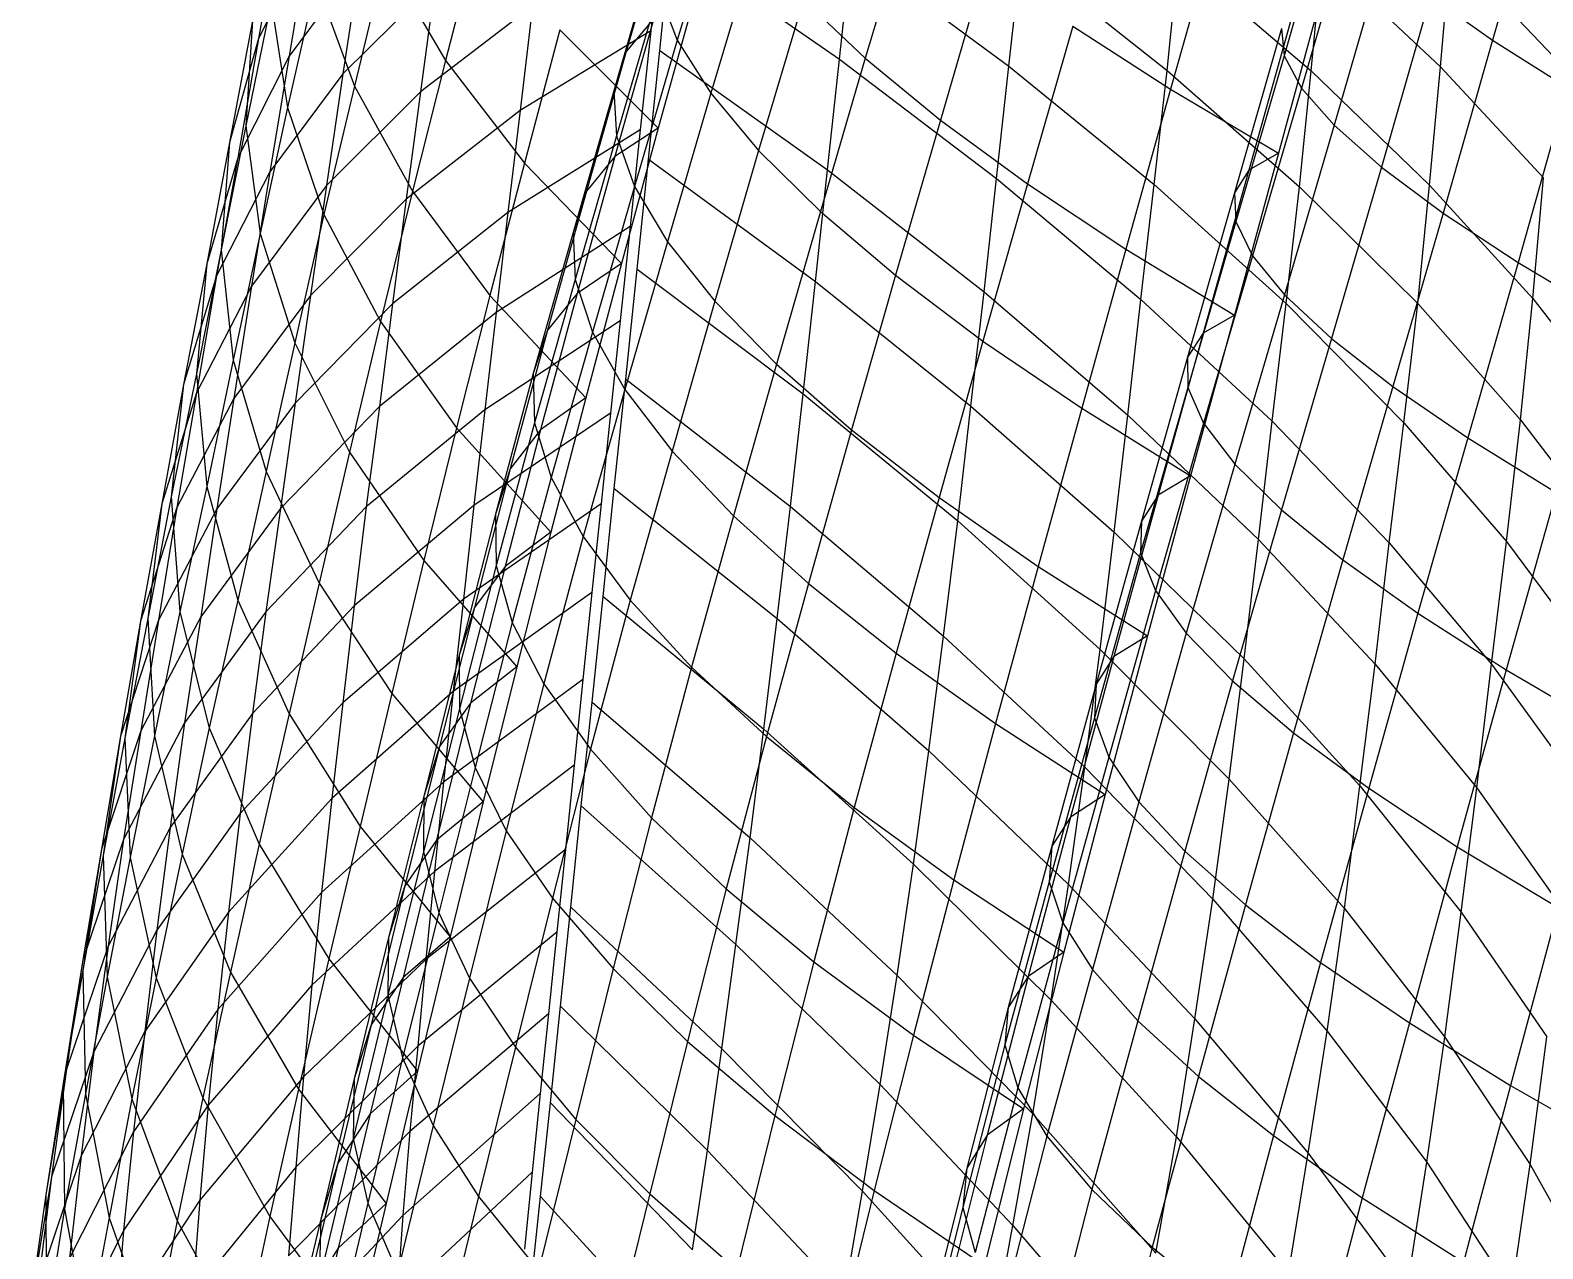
# Model space of a CAD drawing. Extents: x -429 to 429, y -1 to 209.
# Drawn here: x -428.72 to -414.99, y 142.26 to 153.32 of the extents above; entities that cross this region are included whole.
import ezdxf

# ---------------------------------------------------------------- set-up
doc = ezdxf.new("R2010")
doc.units = 0

msp = doc.modelspace()

# ---------------------------------------------------------------- linework, layer by layer
at = {"layer": 'default', "color": 5, "linetype": 'CONTINUOUS'}
for p, q in [((-415.003, 154.786, 216.002), (-415.451, 153.226, 215.914)), ((-422.451, 154.561, 232.374), (-422.85, 153.228, 232.327)), ((-420.727, 154.455, 228.873), (-421.143, 153.062, 228.813)), ((-416.913, 154.587, 221.174), (-417.342, 153.086, 221.107)), ((-426.459, 154.322, 248.63), (-426.65, 153.241, 248.647)), ((-422.946, 154.4, 236.234), (-423.314, 153.124, 236.201)), ((-424.647, 154.231, 240.999), (-424.955, 153.041, 240.985)), ((-422.994, 154.236, 257.624), (-423.091, 153.312, 257.665)), ((-417.965, 154.233, 226.056), (-418.372, 152.782, 225.998)), ((-416.746, 154.309, 219.798), (-417.183, 152.792, 219.725)), ((-426.202, 154.139, 250.398), (-426.65, 153.241, 248.647)), ((-426.202, 154.139, 250.398), (-426.372, 153.081, 250.419)), ((-423.051, 154.06, 234.919), (-423.427, 152.768, 234.882)), ((-422.143, 154.097, 231.132), (-422.546, 152.745, 231.081)), ((-425.727, 153.949, 252.203), (-426.372, 153.081, 250.419)), ((-425.727, 153.949, 252.203), (-425.885, 152.922, 252.228)), ((-425.5, 153.975, 242.304), (-425.781, 152.81, 242.299)), ((-425.5, 153.975, 242.304), (-424.955, 153.041, 240.985)), ((-420.048, 153.915, 227.824), (-420.462, 152.502, 227.763)), ((-416.445, 153.987, 218.453), (-416.887, 152.454, 218.375)), ((-426.129, 153.76, 243.74), (-426.389, 152.616, 243.74)), ((-426.129, 153.76, 243.74), (-425.781, 152.81, 242.299)), ((-425.049, 153.749, 254.027), (-425.885, 152.922, 252.228)), ((-425.049, 153.749, 254.027), (-425.181, 152.757, 254.057)), ((-423.019, 153.669, 233.611), (-423.402, 152.358, 233.571)), ((-422.68, 153.662, 238.805), (-423.022, 152.427, 238.78)), ((-422.68, 153.662, 238.805), (-423.022, 152.427, 238.78)), ((-423.019, 153.669, 233.611), (-422.85, 153.228, 232.327)), ((-416.992, 153.67, 225.295), (-417.393, 152.2, 225.242)), ((-416.992, 153.67, 225.295), (-417.393, 152.2, 225.242)), ((-426.535, 153.572, 245.287), (-426.765, 152.448, 245.296)), ((-426.535, 153.572, 245.287), (-426.389, 152.616, 243.74)), ((-424.164, 153.536, 255.854), (-425.181, 152.757, 254.057)), ((-424.164, 153.536, 255.854), (-424.277, 152.588, 255.889)), ((-421.705, 153.595, 229.94), (-422.112, 152.225, 229.886)), ((-421.705, 153.595, 229.94), (-421.143, 153.062, 228.813)), ((-417.246, 153.527, 223.907), (-417.661, 152.047, 223.849)), ((-416.012, 153.625, 217.154), (-416.457, 152.074, 217.071)), ((-416.012, 153.625, 217.154), (-415.451, 153.226, 215.914)), ((-426.706, 153.402, 246.93), (-426.914, 152.298, 246.943)), ((-426.706, 153.402, 246.93), (-426.765, 152.448, 245.296)), ((-423.064, 153.424, 237.514), (-423.416, 152.172, 237.486)), ((-423.064, 153.424, 237.514), (-423.314, 153.124, 236.201)), ((-419.26, 153.355, 226.862), (-419.671, 151.923, 226.802)), ((-419.26, 153.355, 226.862), (-418.372, 152.782, 225.998)), ((-426.65, 153.241, 248.647), (-426.914, 152.298, 246.943)), ((-426.65, 153.241, 248.647), (-426.838, 152.16, 248.665)), ((-423.091, 153.312, 257.665), (-424.277, 152.588, 255.889)), ((-423.916, 153.321, 239.817), (-424.238, 152.112, 239.798)), ((-423.916, 153.321, 239.817), (-423.022, 152.427, 238.78)), ((-422.85, 153.228, 232.327), (-423.239, 151.9, 232.283)), ((-423.091, 153.312, 257.665), (-423.186, 152.412, 257.705)), ((-422.85, 153.228, 232.327), (-422.546, 152.745, 231.081)), ((-417.364, 153.331, 222.506), (-417.791, 151.84, 222.442)), ((-417.364, 153.331, 222.506), (-417.342, 153.086, 221.107)), ((-415.451, 153.226, 215.914), (-415.899, 151.658, 215.827)), ((-415.451, 153.226, 215.914), (-414.77, 152.796, 214.746)), ((-426.372, 153.081, 250.419), (-426.838, 152.16, 248.665)), ((-426.372, 153.081, 250.419), (-426.549, 152.032, 250.439)), ((-423.314, 153.124, 236.201), (-423.675, 151.856, 236.169)), ((-423.314, 153.124, 236.201), (-423.427, 152.768, 234.882)), ((-417.342, 153.086, 221.107), (-417.78, 151.58, 221.037)), ((-417.342, 153.086, 221.107), (-417.183, 152.792, 219.725)), ((-424.955, 153.041, 240.985), (-425.252, 151.856, 240.975)), ((-424.955, 153.041, 240.985), (-424.238, 152.112, 239.798)), ((-421.143, 153.062, 228.813), (-421.551, 151.672, 228.757)), ((-421.143, 153.062, 228.813), (-420.462, 152.502, 227.763)), ((-425.885, 152.922, 252.228), (-426.549, 152.032, 250.439)), ((-425.781, 152.81, 242.299), (-426.057, 151.646, 242.295)), ((-425.885, 152.922, 252.228), (-426.034, 151.907, 252.253)), ((-425.781, 152.81, 242.299), (-425.252, 151.856, 240.975)), ((-425.181, 152.757, 254.057), (-426.034, 151.907, 252.253)), ((-425.181, 152.757, 254.057), (-425.31, 151.785, 254.087)), ((-423.427, 152.768, 234.882), (-423.796, 151.482, 234.846)), ((-423.427, 152.768, 234.882), (-423.402, 152.358, 233.571)), ((-422.546, 152.745, 231.081), (-422.94, 151.398, 231.033)), ((-422.546, 152.745, 231.081), (-422.112, 152.225, 229.886)), ((-418.372, 152.782, 225.998), (-418.778, 151.331, 225.941)), ((-418.372, 152.782, 225.998), (-417.393, 152.2, 225.242)), ((-417.183, 152.792, 219.725), (-417.628, 151.271, 219.649)), ((-417.183, 152.792, 219.725), (-416.887, 152.454, 218.375)), ((-414.77, 152.796, 214.746), (-415.217, 151.209, 214.656)), ((-426.389, 152.616, 243.74), (-426.637, 151.471, 243.745)), ((-426.389, 152.616, 243.74), (-426.057, 151.646, 242.295)), ((-424.277, 152.588, 255.889), (-425.31, 151.785, 254.087)), ((-424.277, 152.588, 255.889), (-424.387, 151.662, 255.923)), ((-426.765, 152.448, 245.296), (-426.991, 151.323, 245.306)), ((-426.765, 152.448, 245.296), (-426.637, 151.471, 243.745)), ((-423.186, 152.412, 257.705), (-424.387, 151.662, 255.923)), ((-423.022, 152.427, 238.78), (-423.416, 152.172, 237.486)), ((-423.022, 152.427, 238.78), (-423.356, 151.2, 238.758)), ((-423.022, 152.427, 238.78), (-423.356, 151.2, 238.758)), ((-423.186, 152.412, 257.705), (-423.278, 151.536, 257.744)), ((-420.462, 152.502, 227.763), (-420.869, 151.094, 227.706)), ((-420.462, 152.502, 227.763), (-419.671, 151.923, 226.802)), ((-416.887, 152.454, 218.375), (-417.338, 150.917, 218.294)), ((-416.887, 152.454, 218.375), (-416.457, 152.074, 217.071)), ((-426.914, 152.298, 246.943), (-427.12, 151.196, 246.958)), ((-426.914, 152.298, 246.943), (-426.991, 151.323, 245.306)), ((-423.402, 152.358, 233.571), (-423.778, 151.054, 233.532)), ((-423.402, 152.358, 233.571), (-423.239, 151.9, 232.283)), ((-426.838, 152.16, 248.665), (-427.12, 151.196, 246.958)), ((-426.838, 152.16, 248.665), (-427.033, 151.088, 248.68)), ((-423.416, 152.172, 237.486), (-423.76, 150.929, 237.459)), ((-423.416, 152.172, 237.486), (-423.675, 151.856, 236.169)), ((-422.112, 152.225, 229.886), (-422.508, 150.859, 229.836)), ((-422.112, 152.225, 229.886), (-421.551, 151.672, 228.757)), ((-417.393, 152.2, 225.242), (-417.793, 150.733, 225.189)), ((-417.393, 152.2, 225.242), (-417.793, 150.733, 225.189)), ((-417.393, 152.2, 225.242), (-417.661, 152.047, 223.849)), ((-426.549, 152.032, 250.439), (-427.033, 151.088, 248.68)), ((-426.549, 152.032, 250.439), (-426.714, 150.994, 250.461)), ((-424.238, 152.112, 239.798), (-424.55, 150.909, 239.783)), ((-424.238, 152.112, 239.798), (-423.356, 151.2, 238.758)), ((-417.661, 152.047, 223.849), (-418.076, 150.569, 223.791)), ((-417.661, 152.047, 223.849), (-417.791, 151.84, 222.442)), ((-416.457, 152.074, 217.071), (-416.912, 150.52, 216.984)), ((-416.457, 152.074, 217.071), (-415.899, 151.658, 215.827)), ((-426.034, 151.907, 252.253), (-426.714, 150.994, 250.461)), ((-426.034, 151.907, 252.253), (-426.178, 150.91, 252.279)), ((-425.252, 151.856, 240.975), (-425.544, 150.673, 240.967)), ((-425.252, 151.856, 240.975), (-424.55, 150.909, 239.783)), ((-423.675, 151.856, 236.169), (-424.028, 150.595, 236.139)), ((-423.675, 151.856, 236.169), (-423.796, 151.482, 234.846)), ((-423.239, 151.9, 232.283), (-423.62, 150.577, 232.241)), ((-423.239, 151.9, 232.283), (-422.94, 151.398, 231.033)), ((-419.671, 151.923, 226.802), (-420.076, 150.497, 226.745)), ((-419.671, 151.923, 226.802), (-418.778, 151.331, 225.941)), ((-425.31, 151.785, 254.087), (-426.178, 150.91, 252.279)), ((-425.31, 151.785, 254.087), (-425.434, 150.833, 254.117)), ((-417.791, 151.84, 222.442), (-418.218, 150.349, 222.379)), ((-417.791, 151.84, 222.442), (-417.78, 151.58, 221.037)), ((-426.057, 151.646, 242.295), (-426.322, 150.481, 242.296)), ((-426.057, 151.646, 242.295), (-425.544, 150.673, 240.967)), ((-424.387, 151.662, 255.923), (-425.434, 150.833, 254.117)), ((-424.387, 151.662, 255.923), (-424.493, 150.757, 255.957)), ((-421.551, 151.672, 228.757), (-421.948, 150.288, 228.705)), ((-421.551, 151.672, 228.757), (-420.869, 151.094, 227.706)), ((-417.78, 151.58, 221.037), (-418.217, 150.075, 220.968)), ((-417.78, 151.58, 221.037), (-417.628, 151.271, 219.649)), ((-415.899, 151.658, 215.827), (-416.355, 150.085, 215.736)), ((-415.899, 151.658, 215.827), (-415.217, 151.209, 214.656)), ((-426.637, 151.471, 243.745), (-426.88, 150.324, 243.752)), ((-426.637, 151.471, 243.745), (-426.322, 150.481, 242.296)), ((-423.278, 151.536, 257.744), (-424.493, 150.757, 255.957)), ((-423.796, 151.482, 234.846), (-424.157, 150.203, 234.813)), ((-423.796, 151.482, 234.846), (-423.778, 151.054, 233.532)), ((-423.278, 151.536, 257.744), (-423.367, 150.679, 257.782)), ((-426.991, 151.323, 245.306), (-427.214, 150.198, 245.317)), ((-426.991, 151.323, 245.306), (-426.88, 150.324, 243.752)), ((-422.94, 151.398, 231.033), (-423.325, 150.057, 230.989)), ((-422.94, 151.398, 231.033), (-422.508, 150.859, 229.836)), ((-418.778, 151.331, 225.941), (-419.179, 149.888, 225.885)), ((-418.778, 151.331, 225.941), (-417.793, 150.733, 225.189)), ((-427.12, 151.196, 246.958), (-427.332, 150.102, 246.97)), ((-427.12, 151.196, 246.958), (-427.214, 150.198, 245.317)), ((-423.356, 151.2, 238.758), (-423.76, 150.929, 237.459)), ((-423.356, 151.2, 238.758), (-423.681, 149.98, 238.737)), ((-423.356, 151.2, 238.758), (-423.681, 149.98, 238.737)), ((-417.628, 151.271, 219.649), (-418.073, 149.751, 219.574)), ((-417.628, 151.271, 219.649), (-417.338, 150.917, 218.294)), ((-415.217, 151.209, 214.656), (-415.673, 149.618, 214.562)), ((-415.217, 151.209, 214.656), (-414.42, 150.732, 213.571)), ((-427.033, 151.088, 248.68), (-427.332, 150.102, 246.97)), ((-427.033, 151.088, 248.68), (-427.214, 150.028, 248.699)), ((-423.778, 151.054, 233.532), (-424.146, 149.756, 233.495)), ((-423.778, 151.054, 233.532), (-423.62, 150.577, 232.241)), ((-420.869, 151.094, 227.706), (-421.267, 149.692, 227.653)), ((-420.869, 151.094, 227.706), (-420.076, 150.497, 226.745)), ((-426.714, 150.994, 250.461), (-427.214, 150.028, 248.699)), ((-426.714, 150.994, 250.461), (-426.874, 149.974, 250.484)), ((-426.178, 150.91, 252.279), (-426.874, 149.974, 250.484)), ((-426.178, 150.91, 252.279), (-426.318, 149.934, 252.306)), ((-424.55, 150.909, 239.783), (-424.855, 149.708, 239.77)), ((-424.55, 150.909, 239.783), (-423.681, 149.98, 238.737)), ((-423.76, 150.929, 237.459), (-424.092, 149.69, 237.436)), ((-423.76, 150.929, 237.459), (-424.028, 150.595, 236.139)), ((-417.338, 150.917, 218.294), (-417.789, 149.379, 218.212)), ((-417.338, 150.917, 218.294), (-416.912, 150.52, 216.984)), ((-425.434, 150.833, 254.117), (-426.318, 149.934, 252.306)), ((-425.434, 150.833, 254.117), (-425.554, 149.902, 254.147)), ((-424.493, 150.757, 255.957), (-425.554, 149.902, 254.147)), ((-424.493, 150.757, 255.957), (-424.598, 149.873, 255.991)), ((-422.508, 150.859, 229.836), (-422.897, 149.499, 229.789)), ((-422.508, 150.859, 229.836), (-421.948, 150.288, 228.705)), ((-425.544, 150.673, 240.967), (-425.825, 149.488, 240.963)), ((-425.544, 150.673, 240.967), (-424.855, 149.708, 239.77)), ((-423.367, 150.679, 257.782), (-424.598, 149.873, 255.991)), ((-423.367, 150.679, 257.782), (-423.455, 149.842, 257.819)), ((-417.793, 150.733, 225.189), (-418.19, 149.273, 225.136)), ((-417.793, 150.733, 225.189), (-418.19, 149.273, 225.136)), ((-417.793, 150.733, 225.189), (-418.076, 150.569, 223.791)), ((-426.322, 150.481, 242.296), (-426.582, 149.313, 242.299)), ((-426.322, 150.481, 242.296), (-425.825, 149.488, 240.963)), ((-424.028, 150.595, 236.139), (-424.366, 149.336, 236.113)), ((-424.028, 150.595, 236.139), (-424.157, 150.203, 234.813)), ((-423.62, 150.577, 232.241), (-423.994, 149.26, 232.201)), ((-423.62, 150.577, 232.241), (-423.325, 150.057, 230.989)), ((-420.076, 150.497, 226.745), (-420.473, 149.078, 226.692)), ((-420.076, 150.497, 226.745), (-419.179, 149.888, 225.885)), ((-418.076, 150.569, 223.791), (-418.485, 149.097, 223.734)), ((-418.076, 150.569, 223.791), (-418.218, 150.349, 222.379)), ((-416.912, 150.52, 216.984), (-417.366, 148.965, 216.898)), ((-416.912, 150.52, 216.984), (-416.355, 150.085, 215.736)), ((-418.218, 150.349, 222.379), (-418.637, 148.863, 222.317)), ((-418.218, 150.349, 222.379), (-418.217, 150.075, 220.968)), ((-427.214, 150.198, 245.317), (-427.443, 149.082, 245.325)), ((-427.214, 150.198, 245.317), (-427.12, 149.178, 243.76)), ((-426.88, 150.324, 243.752), (-427.12, 149.178, 243.76)), ((-426.88, 150.324, 243.752), (-426.582, 149.313, 242.299)), ((-424.157, 150.203, 234.813), (-424.501, 148.925, 234.784)), ((-424.157, 150.203, 234.813), (-424.146, 149.756, 233.495)), ((-421.948, 150.288, 228.705), (-422.339, 148.91, 228.656)), ((-421.948, 150.288, 228.705), (-421.267, 149.692, 227.653)), ((-427.332, 150.102, 246.97), (-427.53, 149.019, 246.986)), ((-427.332, 150.102, 246.97), (-427.443, 149.082, 245.325)), ((-418.217, 150.075, 220.968), (-418.645, 148.574, 220.901)), ((-418.217, 150.075, 220.968), (-418.073, 149.751, 219.574)), ((-416.355, 150.085, 215.736), (-416.81, 148.512, 215.645)), ((-416.355, 150.085, 215.736), (-415.673, 149.618, 214.562)), ((-427.214, 150.028, 248.699), (-427.53, 149.019, 246.986)), ((-427.214, 150.028, 248.699), (-427.391, 148.986, 248.719)), ((-426.874, 149.974, 250.484), (-427.391, 148.986, 248.719)), ((-426.874, 149.974, 250.484), (-427.029, 148.974, 250.507)), ((-426.318, 149.934, 252.306), (-427.029, 148.974, 250.507)), ((-426.318, 149.934, 252.306), (-426.451, 148.977, 252.332)), ((-423.681, 149.98, 238.737), (-424.092, 149.69, 237.436)), ((-423.681, 149.98, 238.737), (-423.997, 148.762, 238.72)), ((-423.681, 149.98, 238.737), (-423.997, 148.762, 238.72)), ((-423.325, 150.057, 230.989), (-423.703, 148.722, 230.946)), ((-423.325, 150.057, 230.989), (-422.897, 149.499, 229.789)), ((-425.554, 149.902, 254.147), (-426.451, 148.977, 252.332)), ((-425.554, 149.902, 254.147), (-425.674, 148.991, 254.177)), ((-424.598, 149.873, 255.991), (-425.674, 148.991, 254.177)), ((-424.598, 149.873, 255.991), (-424.696, 149.006, 256.025)), ((-423.455, 149.842, 257.819), (-424.696, 149.006, 256.025)), ((-423.455, 149.842, 257.819), (-423.54, 149.021, 257.856)), ((-419.179, 149.888, 225.885), (-419.574, 148.452, 225.833)), ((-419.179, 149.888, 225.885), (-418.19, 149.273, 225.136)), ((-424.855, 149.708, 239.77), (-425.151, 148.505, 239.762)), ((-424.855, 149.708, 239.77), (-423.997, 148.762, 238.72)), ((-424.146, 149.756, 233.495), (-424.495, 148.459, 233.464)), ((-424.092, 149.69, 237.436), (-424.412, 148.451, 237.415)), ((-424.092, 149.69, 237.436), (-424.366, 149.336, 236.113)), ((-424.146, 149.756, 233.495), (-423.994, 149.26, 232.201)), ((-421.267, 149.692, 227.653), (-421.658, 148.297, 227.603)), ((-421.267, 149.692, 227.653), (-420.473, 149.078, 226.692)), ((-418.073, 149.751, 219.574), (-418.509, 148.233, 219.501)), ((-418.073, 149.751, 219.574), (-417.789, 149.379, 218.212)), ((-415.673, 149.618, 214.562), (-416.128, 148.027, 214.469)), ((-415.673, 149.618, 214.562), (-414.873, 149.122, 213.476)), ((-425.825, 149.488, 240.963), (-426.101, 148.301, 240.961)), ((-425.825, 149.488, 240.963), (-425.151, 148.505, 239.762)), ((-422.897, 149.499, 229.789), (-423.277, 148.146, 229.744)), ((-422.897, 149.499, 229.789), (-422.339, 148.91, 228.656)), ((-417.789, 149.379, 218.212), (-418.23, 147.845, 218.134)), ((-417.789, 149.379, 218.212), (-417.366, 148.965, 216.898)), ((-426.582, 149.313, 242.299), (-426.839, 148.146, 242.303)), ((-426.582, 149.313, 242.299), (-426.101, 148.301, 240.961)), ((-424.366, 149.336, 236.113), (-424.691, 148.078, 236.09)), ((-424.366, 149.336, 236.113), (-424.501, 148.925, 234.784)), ((-423.994, 149.26, 232.201), (-424.348, 147.944, 232.168)), ((-423.994, 149.26, 232.201), (-423.703, 148.722, 230.946)), ((-418.19, 149.273, 225.136), (-418.581, 147.823, 225.085)), ((-418.19, 149.273, 225.136), (-418.581, 147.823, 225.085)), ((-418.19, 149.273, 225.136), (-418.485, 149.097, 223.734)), ((-427.12, 149.178, 243.76), (-427.365, 148.04, 243.765)), ((-427.12, 149.178, 243.76), (-426.839, 148.146, 242.303)), ((-418.485, 149.097, 223.734), (-418.886, 147.633, 223.679)), ((-418.485, 149.097, 223.734), (-418.637, 148.863, 222.317)), ((-414.873, 149.122, 213.476), (-415.325, 147.513, 213.381)), ((-427.53, 149.019, 246.986), (-427.722, 147.956, 247.002)), ((-427.391, 148.986, 248.719), (-427.722, 147.956, 247.002)), ((-427.443, 149.082, 245.325), (-427.657, 147.978, 245.338)), ((-427.53, 149.019, 246.986), (-427.657, 147.978, 245.338)), ((-427.391, 148.986, 248.719), (-427.559, 147.964, 248.739)), ((-427.029, 148.974, 250.507), (-427.559, 147.964, 248.739)), ((-427.443, 149.082, 245.325), (-427.365, 148.04, 243.765)), ((-426.451, 148.977, 252.332), (-427.176, 147.994, 250.531)), ((-427.029, 148.974, 250.507), (-427.176, 147.994, 250.531)), ((-425.674, 148.991, 254.177), (-426.585, 148.04, 252.359)), ((-426.451, 148.977, 252.332), (-426.585, 148.04, 252.359)), ((-424.696, 149.006, 256.025), (-425.783, 148.095, 254.208)), ((-425.674, 148.991, 254.177), (-425.783, 148.095, 254.208)), ((-423.54, 149.021, 257.856), (-424.791, 148.154, 256.059)), ((-424.696, 149.006, 256.025), (-424.791, 148.154, 256.059)), ((-423.54, 149.021, 257.856), (-423.624, 148.216, 257.892)), ((-420.473, 149.078, 226.692), (-420.863, 147.666, 226.641)), ((-420.473, 149.078, 226.692), (-419.574, 148.452, 225.833)), ((-417.366, 148.965, 216.898), (-417.811, 147.413, 216.815)), ((-417.366, 148.965, 216.898), (-416.81, 148.512, 215.645)), ((-424.501, 148.925, 234.784), (-424.83, 147.646, 234.759)), ((-424.501, 148.925, 234.784), (-424.495, 148.459, 233.464)), ((-422.339, 148.91, 228.656), (-422.721, 147.539, 228.61)), ((-422.339, 148.91, 228.656), (-421.658, 148.297, 227.603)), ((-418.637, 148.863, 222.317), (-419.048, 147.384, 222.257)), ((-418.637, 148.863, 222.317), (-418.645, 148.574, 220.901)), ((-423.997, 148.762, 238.72), (-424.412, 148.451, 237.415)), ((-423.997, 148.762, 238.72), (-424.307, 147.541, 238.704)), ((-423.997, 148.762, 238.72), (-424.307, 147.541, 238.704)), ((-423.703, 148.722, 230.946), (-424.061, 147.387, 230.911)), ((-423.703, 148.722, 230.946), (-423.277, 148.146, 229.744)), ((-418.645, 148.574, 220.901), (-419.064, 147.079, 220.836)), ((-418.645, 148.574, 220.901), (-418.509, 148.233, 219.501)), ((-425.151, 148.505, 239.762), (-425.442, 147.298, 239.755)), ((-425.151, 148.505, 239.762), (-424.307, 147.541, 238.704)), ((-424.495, 148.459, 233.464), (-424.828, 147.161, 233.437)), ((-424.412, 148.451, 237.415), (-424.726, 147.21, 237.397)), ((-424.412, 148.451, 237.415), (-424.691, 148.078, 236.09)), ((-424.495, 148.459, 233.464), (-424.348, 147.944, 232.168)), ((-419.574, 148.452, 225.833), (-419.962, 147.026, 225.782)), ((-419.574, 148.452, 225.833), (-418.581, 147.823, 225.085)), ((-416.81, 148.512, 215.645), (-417.257, 146.943, 215.559)), ((-416.81, 148.512, 215.645), (-416.128, 148.027, 214.469)), ((-426.101, 148.301, 240.961), (-426.374, 147.114, 240.961)), ((-426.101, 148.301, 240.961), (-425.442, 147.298, 239.755)), ((-421.658, 148.297, 227.603), (-422.041, 146.909, 227.555)), ((-421.658, 148.297, 227.603), (-420.863, 147.666, 226.641)), ((-426.839, 148.146, 242.303), (-427.098, 146.987, 242.304)), ((-426.839, 148.146, 242.303), (-426.374, 147.114, 240.961)), ((-424.791, 148.154, 256.059), (-425.887, 147.214, 254.24)), ((-423.624, 148.216, 257.892), (-424.883, 147.317, 256.093)), ((-424.791, 148.154, 256.059), (-424.883, 147.317, 256.093)), ((-423.624, 148.216, 257.892), (-423.706, 147.425, 257.927)), ((-423.277, 148.146, 229.744), (-423.639, 146.794, 229.708)), ((-423.277, 148.146, 229.744), (-422.721, 147.539, 228.61)), ((-418.509, 148.233, 219.501), (-418.934, 146.722, 219.432)), ((-418.509, 148.233, 219.501), (-418.23, 147.845, 218.134)), ((-427.365, 148.04, 243.765), (-427.595, 146.916, 243.774)), ((-427.365, 148.04, 243.765), (-427.098, 146.987, 242.304)), ((-426.585, 148.04, 252.359), (-427.322, 147.032, 250.555)), ((-425.783, 148.095, 254.208), (-426.705, 147.118, 252.389)), ((-426.585, 148.04, 252.359), (-426.705, 147.118, 252.389)), ((-425.783, 148.095, 254.208), (-425.887, 147.214, 254.24)), ((-424.691, 148.078, 236.09), (-425.008, 146.817, 236.069)), ((-424.691, 148.078, 236.09), (-424.83, 147.646, 234.759)), ((-416.128, 148.027, 214.469), (-416.574, 146.44, 214.38)), ((-416.128, 148.027, 214.469), (-415.325, 147.513, 213.381)), ((-427.559, 147.964, 248.739), (-427.904, 146.912, 247.02)), ((-427.722, 147.956, 247.002), (-427.904, 146.912, 247.02)), ((-427.657, 147.978, 245.338), (-427.864, 146.894, 245.352)), ((-427.722, 147.956, 247.002), (-427.864, 146.894, 245.352)), ((-427.176, 147.994, 250.531), (-427.719, 146.96, 248.761)), ((-427.559, 147.964, 248.739), (-427.719, 146.96, 248.761)), ((-427.657, 147.978, 245.338), (-427.595, 146.916, 243.774)), ((-427.176, 147.994, 250.531), (-427.322, 147.032, 250.555)), ((-424.348, 147.944, 232.168), (-424.685, 146.627, 232.14)), ((-424.348, 147.944, 232.168), (-424.061, 147.387, 230.911)), ((-418.581, 147.823, 225.085), (-418.965, 146.383, 225.036)), ((-418.581, 147.823, 225.085), (-418.965, 146.383, 225.036)), ((-418.581, 147.823, 225.085), (-418.886, 147.633, 223.679)), ((-418.23, 147.845, 218.134), (-418.66, 146.316, 218.061)), ((-418.23, 147.845, 218.134), (-417.811, 147.413, 216.815)), ((-424.83, 147.646, 234.759), (-425.151, 146.366, 234.736)), ((-424.83, 147.646, 234.759), (-424.828, 147.161, 233.437)), ((-420.863, 147.666, 226.641), (-421.244, 146.263, 226.594)), ((-420.863, 147.666, 226.641), (-419.962, 147.026, 225.782)), ((-418.886, 147.633, 223.679), (-419.281, 146.177, 223.626)), ((-418.886, 147.633, 223.679), (-419.048, 147.384, 222.257)), ((-424.307, 147.541, 238.704), (-424.726, 147.21, 237.397)), ((-424.307, 147.541, 238.704), (-424.611, 146.316, 238.692)), ((-424.307, 147.541, 238.704), (-424.611, 146.316, 238.692)), ((-422.721, 147.539, 228.61), (-423.085, 146.171, 228.572)), ((-422.721, 147.539, 228.61), (-422.041, 146.909, 227.555)), ((-415.325, 147.513, 213.381), (-415.77, 145.908, 213.291)), ((-415.325, 147.513, 213.381), (-414.412, 146.977, 212.394)), ((-424.883, 147.317, 256.093), (-425.986, 146.347, 254.273)), ((-423.706, 147.425, 257.927), (-424.971, 146.494, 256.127)), ((-424.883, 147.317, 256.093), (-424.971, 146.494, 256.127)), ((-424.061, 147.387, 230.911), (-424.402, 146.052, 230.882)), ((-424.061, 147.387, 230.911), (-423.639, 146.794, 229.708)), ((-423.706, 147.425, 257.927), (-423.787, 146.648, 257.962)), ((-419.048, 147.384, 222.257), (-419.451, 145.913, 222.199)), ((-419.048, 147.384, 222.257), (-419.064, 147.079, 220.836)), ((-417.811, 147.413, 216.815), (-418.244, 145.867, 216.738)), ((-417.811, 147.413, 216.815), (-417.257, 146.943, 215.559)), ((-425.887, 147.214, 254.24), (-426.818, 146.21, 252.419)), ((-425.887, 147.214, 254.24), (-425.986, 146.347, 254.273)), ((-425.442, 147.298, 239.755), (-425.729, 146.091, 239.749)), ((-425.442, 147.298, 239.755), (-424.611, 146.316, 238.692)), ((-424.726, 147.21, 237.397), (-425.036, 145.967, 237.381)), ((-424.726, 147.21, 237.397), (-425.008, 146.817, 236.069)), ((-426.705, 147.118, 252.389), (-427.452, 146.084, 250.583)), ((-426.705, 147.118, 252.389), (-426.818, 146.21, 252.419)), ((-426.374, 147.114, 240.961), (-426.646, 145.933, 240.959)), ((-426.374, 147.114, 240.961), (-425.729, 146.091, 239.749)), ((-424.828, 147.161, 233.437), (-425.153, 145.861, 233.413)), ((-424.828, 147.161, 233.437), (-424.685, 146.627, 232.14)), ((-419.064, 147.079, 220.836), (-419.474, 145.591, 220.774)), ((-419.064, 147.079, 220.836), (-418.934, 146.722, 219.432)), ((-427.719, 146.96, 248.761), (-428.077, 145.887, 247.041)), ((-427.904, 146.912, 247.02), (-428.077, 145.887, 247.041)), ((-427.904, 146.912, 247.02), (-428.061, 145.83, 245.368)), ((-427.322, 147.032, 250.555), (-427.878, 145.975, 248.783)), ((-427.719, 146.96, 248.761), (-427.878, 145.975, 248.783)), ((-427.595, 146.916, 243.774), (-427.817, 145.812, 243.785)), ((-427.595, 146.916, 243.774), (-427.344, 145.842, 242.31)), ((-427.322, 147.032, 250.555), (-427.452, 146.084, 250.583)), ((-427.098, 146.987, 242.304), (-427.344, 145.842, 242.31)), ((-427.098, 146.987, 242.304), (-426.646, 145.933, 240.959)), ((-422.041, 146.909, 227.555), (-422.406, 145.526, 227.516)), ((-422.041, 146.909, 227.555), (-421.244, 146.263, 226.594)), ((-419.962, 147.026, 225.782), (-420.341, 145.609, 225.735)), ((-419.962, 147.026, 225.782), (-418.965, 146.383, 225.036)), ((-417.257, 146.943, 215.559), (-417.692, 145.38, 215.478)), ((-417.257, 146.943, 215.559), (-416.574, 146.44, 214.38)), ((-427.864, 146.894, 245.352), (-428.061, 145.83, 245.368)), ((-427.864, 146.894, 245.352), (-427.817, 145.812, 243.785)), ((-425.008, 146.817, 236.069), (-425.323, 145.555, 236.05)), ((-425.008, 146.817, 236.069), (-425.151, 146.366, 234.736)), ((-423.639, 146.794, 229.708), (-423.983, 145.442, 229.678)), ((-423.639, 146.794, 229.708), (-423.085, 146.171, 228.572)), ((-423.787, 146.648, 257.962), (-425.055, 145.683, 256.162)), ((-424.685, 146.627, 232.14), (-425.014, 145.309, 232.115)), ((-424.685, 146.627, 232.14), (-424.402, 146.052, 230.882)), ((-423.787, 146.648, 257.962), (-423.866, 145.883, 257.996)), ((-418.934, 146.722, 219.432), (-419.351, 145.217, 219.365)), ((-418.934, 146.722, 219.432), (-418.66, 146.316, 218.061)), ((-424.971, 146.494, 256.127), (-426.079, 145.493, 254.308)), ((-424.971, 146.494, 256.127), (-425.055, 145.683, 256.162)), ((-425.151, 146.366, 234.736), (-425.471, 145.085, 234.715)), ((-425.151, 146.366, 234.736), (-425.153, 145.861, 233.413)), ((-418.965, 146.383, 225.036), (-419.341, 144.953, 224.99)), ((-418.965, 146.383, 225.036), (-419.341, 144.953, 224.99)), ((-418.965, 146.383, 225.036), (-419.281, 146.177, 223.626)), ((-416.574, 146.44, 214.38), (-417.01, 144.859, 214.296)), ((-416.574, 146.44, 214.38), (-415.77, 145.908, 213.291)), ((-425.986, 146.347, 254.273), (-426.923, 145.315, 252.452)), ((-425.986, 146.347, 254.273), (-426.079, 145.493, 254.308)), ((-424.611, 146.316, 238.692), (-425.036, 145.967, 237.381)), ((-424.611, 146.316, 238.692), (-424.912, 145.09, 238.68)), ((-424.611, 146.316, 238.692), (-424.912, 145.09, 238.68)), ((-421.244, 146.263, 226.594), (-421.611, 144.865, 226.553)), ((-421.244, 146.263, 226.594), (-420.341, 145.609, 225.735)), ((-418.66, 146.316, 218.061), (-419.081, 144.795, 217.99)), ((-418.66, 146.316, 218.061), (-418.244, 145.867, 216.738)), ((-427.452, 146.084, 250.583), (-428.017, 145.005, 248.81)), ((-426.818, 146.21, 252.419), (-427.573, 145.151, 250.613)), ((-427.452, 146.084, 250.583), (-427.573, 145.151, 250.613)), ((-426.818, 146.21, 252.419), (-426.923, 145.315, 252.452)), ((-425.729, 146.091, 239.749), (-426.013, 144.891, 239.743)), ((-425.729, 146.091, 239.749), (-424.912, 145.09, 238.68)), ((-423.085, 146.171, 228.572), (-423.433, 144.803, 228.541)), ((-423.085, 146.171, 228.572), (-422.406, 145.526, 227.516)), ((-419.281, 146.177, 223.626), (-419.666, 144.732, 223.575)), ((-419.281, 146.177, 223.626), (-419.451, 145.913, 222.199)), ((-427.878, 145.975, 248.783), (-428.247, 144.881, 247.06)), ((-427.878, 145.975, 248.783), (-428.017, 145.005, 248.81)), ((-425.036, 145.967, 237.381), (-425.339, 144.723, 237.366)), ((-425.036, 145.967, 237.381), (-425.323, 145.555, 236.05)), ((-424.402, 146.052, 230.882), (-424.735, 144.716, 230.856)), ((-424.402, 146.052, 230.882), (-423.983, 145.442, 229.678)), ((-428.077, 145.887, 247.041), (-428.247, 144.881, 247.06)), ((-428.077, 145.887, 247.041), (-428.245, 144.786, 245.386)), ((-428.061, 145.83, 245.368), (-428.245, 144.786, 245.386)), ((-428.061, 145.83, 245.368), (-428.026, 144.729, 243.799)), ((-427.817, 145.812, 243.785), (-428.026, 144.729, 243.799)), ((-427.817, 145.812, 243.785), (-427.579, 144.72, 242.318)), ((-427.344, 145.842, 242.31), (-427.579, 144.72, 242.318)), ((-427.344, 145.842, 242.31), (-426.906, 144.77, 240.961)), ((-426.646, 145.933, 240.959), (-426.906, 144.77, 240.961)), ((-426.646, 145.933, 240.959), (-426.013, 144.891, 239.743)), ((-425.153, 145.861, 233.413), (-425.478, 144.562, 233.39)), ((-425.153, 145.861, 233.413), (-425.014, 145.309, 232.115)), ((-423.866, 145.883, 257.996), (-425.133, 144.885, 256.197)), ((-423.866, 145.883, 257.996), (-423.943, 145.132, 258.03)), ((-419.451, 145.913, 222.199), (-419.845, 144.45, 222.145)), ((-419.451, 145.913, 222.199), (-419.474, 145.591, 220.774)), ((-418.244, 145.867, 216.738), (-418.669, 144.329, 216.663)), ((-418.244, 145.867, 216.738), (-417.692, 145.38, 215.478)), ((-415.77, 145.908, 213.291), (-416.205, 144.311, 213.206)), ((-415.77, 145.908, 213.291), (-414.854, 145.356, 212.304)), ((-425.055, 145.683, 256.162), (-426.166, 144.652, 254.343)), ((-425.055, 145.683, 256.162), (-425.133, 144.885, 256.197)), ((-425.323, 145.555, 236.05), (-425.63, 144.292, 236.033)), ((-425.323, 145.555, 236.05), (-425.471, 145.085, 234.715)), ((-420.341, 145.609, 225.735), (-420.707, 144.198, 225.694)), ((-420.341, 145.609, 225.735), (-419.341, 144.953, 224.99)), ((-419.474, 145.591, 220.774), (-419.876, 144.112, 220.715)), ((-419.474, 145.591, 220.774), (-419.351, 145.217, 219.365)), ((-426.079, 145.493, 254.308), (-427.02, 144.433, 252.486)), ((-426.079, 145.493, 254.308), (-426.166, 144.652, 254.343)), ((-423.983, 145.442, 229.678), (-424.319, 144.089, 229.651)), ((-423.983, 145.442, 229.678), (-423.433, 144.803, 228.541)), ((-422.406, 145.526, 227.516), (-422.757, 144.142, 227.484)), ((-422.406, 145.526, 227.516), (-421.611, 144.865, 226.553)), ((-426.923, 145.315, 252.452), (-427.684, 144.231, 250.645)), ((-426.923, 145.315, 252.452), (-427.02, 144.433, 252.486)), ((-425.014, 145.309, 232.115), (-425.343, 143.992, 232.09)), ((-425.014, 145.309, 232.115), (-424.735, 144.716, 230.856)), ((-417.692, 145.38, 215.478), (-418.119, 143.824, 215.4)), ((-417.692, 145.38, 215.478), (-417.01, 144.859, 214.296)), ((-414.854, 145.356, 212.304), (-415.287, 143.743, 212.218)), ((-427.573, 145.151, 250.613), (-428.145, 144.048, 248.839)), ((-427.573, 145.151, 250.613), (-427.684, 144.231, 250.645)), ((-423.943, 145.132, 258.03), (-425.206, 144.098, 256.233)), ((-423.943, 145.132, 258.03), (-424.019, 144.393, 258.063)), ((-419.351, 145.217, 219.365), (-419.759, 143.721, 219.302)), ((-419.351, 145.217, 219.365), (-419.081, 144.795, 217.99)), ((-428.017, 145.005, 248.81), (-428.395, 143.89, 247.086)), ((-428.017, 145.005, 248.81), (-428.145, 144.048, 248.839)), ((-425.471, 145.085, 234.715), (-425.782, 143.804, 234.697)), ((-425.471, 145.085, 234.715), (-425.478, 144.562, 233.39)), ((-424.912, 145.09, 238.68), (-425.339, 144.723, 237.366)), ((-424.912, 145.09, 238.68), (-425.207, 143.871, 238.67)), ((-424.912, 145.09, 238.68), (-425.207, 143.871, 238.67)), ((-428.247, 144.881, 247.06), (-428.425, 143.761, 245.404)), ((-428.247, 144.881, 247.06), (-428.395, 143.89, 247.086)), ((-426.013, 144.891, 239.743), (-426.287, 143.709, 239.74)), ((-425.133, 144.885, 256.197), (-426.242, 143.821, 254.38)), ((-426.013, 144.891, 239.743), (-425.207, 143.871, 238.67)), ((-425.133, 144.885, 256.197), (-425.206, 144.098, 256.233)), ((-421.611, 144.865, 226.553), (-421.964, 143.469, 226.519)), ((-421.611, 144.865, 226.553), (-420.707, 144.198, 225.694)), ((-419.341, 144.953, 224.99), (-419.706, 143.53, 224.948)), ((-419.341, 144.953, 224.99), (-419.706, 143.53, 224.948)), ((-419.341, 144.953, 224.99), (-419.666, 144.732, 223.575)), ((-417.01, 144.859, 214.296), (-417.438, 143.287, 214.216)), ((-417.01, 144.859, 214.296), (-416.205, 144.311, 213.206)), ((-428.245, 144.786, 245.386), (-428.425, 143.761, 245.404)), ((-428.245, 144.786, 245.386), (-428.222, 143.667, 243.815)), ((-428.026, 144.729, 243.799), (-428.222, 143.667, 243.815)), ((-428.026, 144.729, 243.799), (-427.802, 143.62, 242.328)), ((-427.579, 144.72, 242.318), (-427.802, 143.62, 242.328)), ((-427.579, 144.72, 242.318), (-427.155, 143.629, 240.965)), ((-426.906, 144.77, 240.961), (-427.155, 143.629, 240.965)), ((-426.906, 144.77, 240.961), (-426.287, 143.709, 239.74)), ((-425.339, 144.723, 237.366), (-425.637, 143.485, 237.353)), ((-425.339, 144.723, 237.366), (-425.63, 144.292, 236.033)), ((-424.735, 144.716, 230.856), (-425.067, 143.38, 230.83)), ((-424.735, 144.716, 230.856), (-424.319, 144.089, 229.651)), ((-423.433, 144.803, 228.541), (-423.772, 143.433, 228.513)), ((-423.433, 144.803, 228.541), (-422.757, 144.142, 227.484)), ((-419.666, 144.732, 223.575), (-420.038, 143.291, 223.529)), ((-419.666, 144.732, 223.575), (-419.845, 144.45, 222.145)), ((-419.081, 144.795, 217.99), (-419.494, 143.281, 217.922)), ((-419.081, 144.795, 217.99), (-418.669, 144.329, 216.663)), ((-426.166, 144.652, 254.343), (-427.109, 143.563, 252.522)), ((-426.166, 144.652, 254.343), (-426.242, 143.821, 254.38)), ((-427.02, 144.433, 252.486), (-427.785, 143.323, 250.68)), ((-427.02, 144.433, 252.486), (-427.109, 143.563, 252.522)), ((-425.478, 144.562, 233.39), (-425.791, 143.262, 233.37)), ((-425.478, 144.562, 233.39), (-425.343, 143.992, 232.09)), ((-419.845, 144.45, 222.145), (-420.223, 142.992, 222.095)), ((-419.845, 144.45, 222.145), (-419.876, 144.112, 220.715)), ((-425.63, 144.292, 236.033), (-425.932, 143.037, 236.018)), ((-425.63, 144.292, 236.033), (-425.782, 143.804, 234.697)), ((-424.019, 144.393, 258.063), (-425.279, 143.325, 256.268)), ((-424.019, 144.393, 258.063), (-424.094, 143.668, 258.096)), ((-418.669, 144.329, 216.663), (-419.086, 142.797, 216.592)), ((-418.669, 144.329, 216.663), (-418.119, 143.824, 215.4)), ((-416.205, 144.311, 213.206), (-416.632, 142.723, 213.124)), ((-416.205, 144.311, 213.206), (-415.287, 143.743, 212.218)), ((-427.684, 144.231, 250.645), (-428.262, 143.105, 248.871)), ((-427.684, 144.231, 250.645), (-427.785, 143.323, 250.68)), ((-420.707, 144.198, 225.694), (-421.062, 142.789, 225.657)), ((-420.707, 144.198, 225.694), (-419.706, 143.53, 224.948)), ((-428.145, 144.048, 248.839), (-428.53, 142.913, 247.115)), ((-428.145, 144.048, 248.839), (-428.262, 143.105, 248.871)), ((-425.206, 144.098, 256.233), (-426.311, 143.002, 254.418)), ((-425.206, 144.098, 256.233), (-425.279, 143.325, 256.268)), ((-424.319, 144.089, 229.651), (-424.655, 142.735, 229.624)), ((-424.319, 144.089, 229.651), (-423.772, 143.433, 228.513)), ((-422.757, 144.142, 227.484), (-423.1, 142.758, 227.455)), ((-422.757, 144.142, 227.484), (-421.964, 143.469, 226.519)), ((-419.876, 144.112, 220.715), (-420.259, 142.635, 220.661)), ((-419.876, 144.112, 220.715), (-419.759, 143.721, 219.302)), ((-428.395, 143.89, 247.086), (-428.582, 142.751, 245.428)), ((-428.395, 143.89, 247.086), (-428.53, 142.913, 247.115)), ((-425.343, 143.992, 232.09), (-425.66, 142.674, 232.07)), ((-425.343, 143.992, 232.09), (-425.067, 143.38, 230.83)), ((-428.425, 143.761, 245.404), (-428.582, 142.751, 245.428)), ((-428.425, 143.761, 245.404), (-428.411, 142.624, 243.83)), ((-426.242, 143.821, 254.38), (-427.183, 142.703, 252.562)), ((-426.242, 143.821, 254.38), (-426.311, 143.002, 254.418)), ((-425.782, 143.804, 234.697), (-426.086, 142.53, 234.68)), ((-425.782, 143.804, 234.697), (-425.791, 143.262, 233.37)), ((-425.207, 143.871, 238.67), (-425.637, 143.485, 237.353)), ((-425.207, 143.871, 238.67), (-425.493, 142.67, 238.661)), ((-425.207, 143.871, 238.67), (-425.493, 142.67, 238.661)), ((-418.119, 143.824, 215.4), (-418.538, 142.276, 215.326)), ((-418.119, 143.824, 215.4), (-417.438, 143.287, 214.216)), ((-415.287, 143.743, 212.218), (-415.712, 142.139, 212.136)), ((-415.287, 143.743, 212.218), (-414.266, 143.159, 211.346)), ((-428.222, 143.667, 243.815), (-428.411, 142.624, 243.83)), ((-428.222, 143.667, 243.815), (-428.008, 142.542, 242.342)), ((-427.802, 143.62, 242.328), (-428.008, 142.542, 242.342)), ((-427.802, 143.62, 242.328), (-427.389, 142.513, 240.972)), ((-427.155, 143.629, 240.965), (-427.389, 142.513, 240.972)), ((-427.155, 143.629, 240.965), (-426.548, 142.552, 239.74)), ((-426.287, 143.709, 239.74), (-426.548, 142.552, 239.74)), ((-426.287, 143.709, 239.74), (-425.493, 142.67, 238.661)), ((-424.094, 143.668, 258.096), (-425.342, 142.562, 256.305)), ((-424.094, 143.668, 258.096), (-424.166, 142.955, 258.128)), ((-419.759, 143.721, 219.302), (-420.147, 142.226, 219.245)), ((-419.759, 143.721, 219.302), (-419.494, 143.281, 217.922)), ((-427.109, 143.563, 252.522), (-427.876, 142.427, 250.717)), ((-427.109, 143.563, 252.522), (-427.183, 142.703, 252.562)), ((-425.637, 143.485, 237.353), (-425.932, 143.037, 236.018)), ((-425.637, 143.485, 237.353), (-425.927, 142.266, 237.342)), ((-421.964, 143.469, 226.519), (-422.309, 142.07, 226.488)), ((-421.964, 143.469, 226.519), (-421.062, 142.789, 225.657)), ((-419.706, 143.53, 224.948), (-420.062, 142.11, 224.909)), ((-419.706, 143.53, 224.948), (-420.062, 142.11, 224.909)), ((-419.706, 143.53, 224.948), (-420.038, 143.291, 223.529)), ((-425.067, 143.38, 230.83), (-425.388, 142.044, 230.809)), ((-425.067, 143.38, 230.83), (-424.655, 142.735, 229.624)), ((-423.772, 143.433, 228.513), (-424.111, 142.063, 228.485)), ((-423.772, 143.433, 228.513), (-423.1, 142.758, 227.455)), ((-427.785, 143.323, 250.68), (-428.366, 142.174, 248.907)), ((-427.785, 143.323, 250.68), (-427.876, 142.427, 250.717)), ((-425.279, 143.325, 256.268), (-426.379, 142.196, 254.457)), ((-425.791, 143.262, 233.37), (-426.1, 141.97, 233.352)), ((-425.791, 143.262, 233.37), (-425.66, 142.674, 232.07)), ((-425.279, 143.325, 256.268), (-425.342, 142.562, 256.305)), ((-420.038, 143.291, 223.529), (-420.397, 141.852, 223.486)), ((-420.038, 143.291, 223.529), (-420.223, 142.992, 222.095)), ((-419.494, 143.281, 217.922), (-419.886, 141.768, 217.863)), ((-419.494, 143.281, 217.922), (-419.086, 142.797, 216.592)), ((-417.438, 143.287, 214.216), (-417.857, 141.722, 214.139)), ((-417.438, 143.287, 214.216), (-416.632, 142.723, 213.124)), ((-428.262, 143.105, 248.871), (-428.651, 141.949, 247.147)), ((-428.262, 143.105, 248.871), (-428.366, 142.174, 248.907)), ((-426.311, 143.002, 254.418), (-427.248, 141.855, 252.603)), ((-426.311, 143.002, 254.418), (-426.379, 142.196, 254.457)), ((-425.932, 143.037, 236.018), (-426.225, 141.798, 236.005)), ((-425.932, 143.037, 236.018), (-426.086, 142.53, 234.68)), ((-424.166, 142.955, 258.128), (-425.394, 141.812, 256.343)), ((-424.166, 142.955, 258.128), (-424.238, 142.256, 258.16)), ((-420.223, 142.992, 222.095), (-420.586, 141.533, 222.049)), ((-420.223, 142.992, 222.095), (-420.259, 142.635, 220.661)), ((-428.53, 142.913, 247.115), (-428.723, 141.755, 245.457)), ((-428.53, 142.913, 247.115), (-428.651, 141.949, 247.147)), ((-421.062, 142.789, 225.657), (-421.409, 141.377, 225.625)), ((-421.062, 142.789, 225.657), (-420.062, 142.11, 224.909)), ((-419.086, 142.797, 216.592), (-419.481, 141.267, 216.53)), ((-419.086, 142.797, 216.592), (-418.538, 142.276, 215.326)), ((-428.582, 142.751, 245.428), (-428.723, 141.755, 245.457)), ((-428.582, 142.751, 245.428), (-428.575, 141.598, 243.854)), ((-427.183, 142.703, 252.562), (-427.948, 141.541, 250.76)), ((-427.183, 142.703, 252.562), (-427.248, 141.855, 252.603)), ((-425.66, 142.674, 232.07), (-425.972, 141.363, 232.051)), ((-425.493, 142.67, 238.661), (-425.927, 142.266, 237.342)), ((-425.493, 142.67, 238.661), (-425.765, 141.498, 238.655)), ((-425.493, 142.67, 238.661), (-425.765, 141.498, 238.655)), ((-425.66, 142.674, 232.07), (-425.388, 142.044, 230.809)), ((-424.655, 142.735, 229.624), (-424.98, 141.382, 229.602)), ((-424.655, 142.735, 229.624), (-424.111, 142.063, 228.485)), ((-423.1, 142.758, 227.455), (-423.44, 141.372, 227.426)), ((-423.1, 142.758, 227.455), (-422.309, 142.07, 226.488)), ((-416.632, 142.723, 213.124), (-417.051, 141.143, 213.046)), ((-416.632, 142.723, 213.124), (-415.712, 142.139, 212.136)), ((-428.411, 142.624, 243.83), (-428.575, 141.598, 243.854)), ((-428.411, 142.624, 243.83), (-428.205, 141.484, 242.356)), ((-428.008, 142.542, 242.342), (-428.205, 141.484, 242.356)), ((-428.008, 142.542, 242.342), (-427.606, 141.421, 240.982)), ((-427.389, 142.513, 240.972), (-427.606, 141.421, 240.982)), ((-427.389, 142.513, 240.972), (-426.793, 141.422, 239.742)), ((-426.548, 142.552, 239.74), (-426.793, 141.422, 239.742)), ((-426.548, 142.552, 239.74), (-425.765, 141.498, 238.655)), ((-425.342, 142.562, 256.305), (-426.433, 141.401, 254.498)), ((-426.086, 142.53, 234.68), (-426.383, 141.272, 234.665)), ((-426.086, 142.53, 234.68), (-426.1, 141.97, 233.352)), ((-425.342, 142.562, 256.305), (-425.394, 141.812, 256.343)), ((-420.259, 142.635, 220.661), (-420.626, 141.158, 220.613)), ((-420.259, 142.635, 220.661), (-420.147, 142.226, 219.245)), ((-427.876, 142.427, 250.717), (-428.459, 141.255, 248.946)), ((-427.876, 142.427, 250.717), (-427.948, 141.541, 250.76)), ((-425.927, 142.266, 237.342), (-426.225, 141.798, 236.005)), ((-425.927, 142.266, 237.342), (-426.203, 141.072, 237.333)), ((-418.538, 142.276, 215.326), (-418.935, 140.73, 215.262)), ((-418.538, 142.276, 215.326), (-417.857, 141.722, 214.139))]:
    msp.add_line(p, q, dxfattribs=at)
at = {"layer": 'default', "color": 3, "linetype": 'CONTINUOUS'}
for p, q in [((-423.008, 153.134, 257.702), (-422.907, 154.113, 257.658)), ((-422.907, 154.113, 257.658), (-421.378, 153.053, 256.77)), ((-421.378, 153.053, 256.77), (-421.271, 154.047, 256.73)), ((-421.271, 154.047, 256.73), (-419.839, 152.99, 255.759)), ((-415.923, 152.985, 252.265), (-415.83, 154.058, 252.215)), ((-415.83, 154.058, 252.215), (-414.893, 153.074, 250.962)), ((-419.839, 152.99, 255.759), (-419.728, 153.999, 255.721)), ((-419.728, 153.999, 255.721), (-418.404, 152.952, 254.671)), ((-418.404, 152.952, 254.671), (-418.299, 153.979, 254.629)), ((-418.299, 153.979, 254.629), (-417.095, 152.947, 253.504)), ((-417.095, 152.947, 253.504), (-416.997, 153.996, 253.458)), ((-416.997, 153.996, 253.458), (-415.923, 152.985, 252.265)), ((-423.111, 152.146, 257.746), (-423.008, 153.134, 257.702)), ((-423.008, 153.134, 257.702), (-421.485, 152.05, 256.811)), ((-421.485, 152.05, 256.811), (-421.378, 153.053, 256.77)), ((-421.378, 153.053, 256.77), (-419.953, 151.972, 255.796)), ((-419.953, 151.972, 255.796), (-419.839, 152.99, 255.759)), ((-419.839, 152.99, 255.759), (-418.52, 151.918, 254.708)), ((-418.52, 151.918, 254.708), (-418.404, 152.952, 254.671)), ((-418.404, 152.952, 254.671), (-417.201, 151.895, 253.548)), ((-417.201, 151.895, 253.548), (-417.095, 152.947, 253.504)), ((-417.095, 152.947, 253.504), (-416.021, 151.912, 252.313)), ((-416.021, 151.912, 252.313), (-415.923, 152.985, 252.265)), ((-415.923, 152.985, 252.265), (-414.986, 151.978, 251.014)), ((-423.215, 151.15, 257.79), (-423.111, 152.146, 257.746)), ((-423.111, 152.146, 257.746), (-421.595, 151.037, 256.851)), ((-421.595, 151.037, 256.851), (-421.485, 152.05, 256.811)), ((-421.485, 152.05, 256.811), (-420.065, 150.944, 255.836)), ((-420.065, 150.944, 255.836), (-419.953, 151.972, 255.796)), ((-419.953, 151.972, 255.796), (-418.641, 150.875, 254.745)), ((-418.641, 150.875, 254.745), (-418.52, 151.918, 254.708)), ((-418.52, 151.918, 254.708), (-417.323, 150.837, 253.585)), ((-417.323, 150.837, 253.585), (-417.201, 151.895, 253.548)), ((-417.201, 151.895, 253.548), (-416.129, 150.837, 252.358)), ((-416.129, 150.837, 252.358), (-416.021, 151.912, 252.313)), ((-416.021, 151.912, 252.313), (-415.084, 150.882, 251.064)), ((-415.084, 150.882, 251.064), (-414.986, 151.978, 251.014)), ((-423.318, 150.151, 257.835), (-423.215, 151.15, 257.79)), ((-423.215, 151.15, 257.79), (-421.707, 150.018, 256.891)), ((-421.707, 150.018, 256.891), (-421.595, 151.037, 256.851)), ((-421.595, 151.037, 256.851), (-420.184, 149.907, 255.874)), ((-420.184, 149.907, 255.874), (-420.065, 150.944, 255.836)), ((-420.065, 150.944, 255.836), (-418.759, 149.823, 254.784)), ((-415.195, 149.783, 251.111), (-415.084, 150.882, 251.064)), ((-415.084, 150.882, 251.064), (-414.292, 149.863, 249.766)), ((-418.759, 149.823, 254.784), (-418.641, 150.875, 254.745)), ((-418.641, 150.875, 254.745), (-417.449, 149.771, 253.622)), ((-417.449, 149.771, 253.622), (-417.323, 150.837, 253.585)), ((-417.323, 150.837, 253.585), (-416.255, 149.755, 252.397)), ((-416.255, 149.755, 252.397), (-416.129, 150.837, 252.358)), ((-416.129, 150.837, 252.358), (-415.195, 149.783, 251.111)), ((-423.422, 149.159, 257.879), (-423.318, 150.151, 257.835)), ((-423.318, 150.151, 257.835), (-421.823, 148.996, 256.929)), ((-421.823, 148.996, 256.929), (-421.707, 150.018, 256.891)), ((-421.707, 150.018, 256.891), (-420.303, 148.865, 255.911)), ((-420.303, 148.865, 255.911), (-420.184, 149.907, 255.874)), ((-420.184, 149.907, 255.874), (-418.884, 148.763, 254.82)), ((-418.884, 148.763, 254.82), (-418.759, 149.823, 254.784)), ((-418.759, 149.823, 254.784), (-417.573, 148.695, 253.661)), ((-417.573, 148.695, 253.661), (-417.449, 149.771, 253.622)), ((-417.449, 149.771, 253.622), (-416.387, 148.665, 252.435)), ((-416.387, 148.665, 252.435), (-416.255, 149.755, 252.397)), ((-416.255, 149.755, 252.397), (-415.324, 148.679, 251.151)), ((-415.324, 148.679, 251.151), (-415.195, 149.783, 251.111)), ((-415.195, 149.783, 251.111), (-414.404, 148.741, 249.814)), ((-423.523, 148.18, 257.923), (-423.422, 149.159, 257.879)), ((-423.422, 149.159, 257.879), (-421.943, 147.979, 256.964)), ((-421.943, 147.979, 256.964), (-421.823, 148.996, 256.929)), ((-421.823, 148.996, 256.929), (-420.432, 147.82, 255.944)), ((-420.432, 147.82, 255.944), (-420.303, 148.865, 255.911)), ((-420.303, 148.865, 255.911), (-419.012, 147.697, 254.856)), ((-419.012, 147.697, 254.856), (-418.884, 148.763, 254.82)), ((-418.884, 148.763, 254.82), (-417.705, 147.612, 253.697)), ((-417.705, 147.612, 253.697), (-417.573, 148.695, 253.661)), ((-417.573, 148.695, 253.661), (-416.515, 147.566, 252.474)), ((-416.515, 147.566, 252.474), (-416.387, 148.665, 252.435)), ((-416.387, 148.665, 252.435), (-415.46, 147.566, 251.19)), ((-415.46, 147.566, 251.19), (-415.324, 148.679, 251.151)), ((-415.324, 148.679, 251.151), (-414.535, 147.615, 249.856)), ((-423.623, 147.22, 257.966), (-423.523, 148.18, 257.923)), ((-423.523, 148.18, 257.923), (-422.064, 146.975, 256.998)), ((-422.064, 146.975, 256.998), (-421.943, 147.979, 256.964)), ((-421.943, 147.979, 256.964), (-420.567, 146.779, 255.974)), ((-420.567, 146.779, 255.974), (-420.432, 147.82, 255.944)), ((-420.432, 147.82, 255.944), (-419.151, 146.63, 254.887)), ((-419.151, 146.63, 254.887), (-419.012, 147.697, 254.856)), ((-419.012, 147.697, 254.856), (-417.84, 146.523, 253.732)), ((-417.84, 146.523, 253.732), (-417.705, 147.612, 253.697)), ((-417.705, 147.612, 253.697), (-416.654, 146.46, 252.51)), ((-416.654, 146.46, 252.51), (-416.515, 147.566, 252.474)), ((-416.515, 147.566, 252.474), (-415.592, 146.444, 251.231)), ((-415.592, 146.444, 251.231), (-415.46, 147.566, 251.19)), ((-415.46, 147.566, 251.19), (-414.674, 146.48, 249.897)), ((-423.721, 146.28, 258.008), (-423.623, 147.22, 257.966)), ((-423.623, 147.22, 257.966), (-422.189, 145.989, 257.028)), ((-422.189, 145.989, 257.028), (-422.064, 146.975, 256.998)), ((-422.064, 146.975, 256.998), (-420.705, 145.751, 256.001)), ((-420.705, 145.751, 256.001), (-420.567, 146.779, 255.974)), ((-420.567, 146.779, 255.974), (-419.3, 145.567, 254.912)), ((-419.3, 145.567, 254.912), (-419.151, 146.63, 254.887)), ((-419.151, 146.63, 254.887), (-417.989, 145.433, 253.762)), ((-417.989, 145.433, 253.762), (-417.84, 146.523, 253.732)), ((-417.84, 146.523, 253.732), (-416.795, 145.348, 252.546)), ((-416.795, 145.348, 252.546), (-416.654, 146.46, 252.51)), ((-416.654, 146.46, 252.51), (-415.736, 145.315, 251.268)), ((-415.736, 145.315, 251.268), (-415.592, 146.444, 251.231)), ((-415.592, 146.444, 251.231), (-414.81, 145.335, 249.939)), ((-423.817, 145.36, 258.049), (-423.721, 146.28, 258.008)), ((-423.721, 146.28, 258.008), (-422.317, 145.022, 257.055)), ((-422.317, 145.022, 257.055), (-422.189, 145.989, 257.028)), ((-422.189, 145.989, 257.028), (-420.854, 144.741, 256.021)), ((-420.854, 144.741, 256.021), (-420.705, 145.751, 256.001)), ((-420.705, 145.751, 256.001), (-419.455, 144.516, 254.935)), ((-419.455, 144.516, 254.935), (-419.3, 145.567, 254.912)), ((-419.3, 145.567, 254.912), (-418.151, 144.348, 253.786)), ((-418.151, 144.348, 253.786), (-417.989, 145.433, 253.762)), ((-417.989, 145.433, 253.762), (-416.952, 144.236, 252.576)), ((-423.91, 144.461, 258.089), (-423.817, 145.36, 258.049)), ((-423.817, 145.36, 258.049), (-422.446, 144.076, 257.079)), ((-416.952, 144.236, 252.576), (-416.795, 145.348, 252.546)), ((-416.795, 145.348, 252.546), (-415.882, 144.18, 251.305)), ((-415.882, 144.18, 251.305), (-415.736, 145.315, 251.268)), ((-415.736, 145.315, 251.268), (-414.958, 144.183, 249.978)), ((-422.446, 144.076, 257.079), (-422.317, 145.022, 257.055)), ((-422.317, 145.022, 257.055), (-421.009, 143.751, 256.037)), ((-421.009, 143.751, 256.037), (-420.854, 144.741, 256.021)), ((-420.854, 144.741, 256.021), (-419.624, 143.484, 254.949)), ((-424.002, 143.585, 258.128), (-423.91, 144.461, 258.089)), ((-423.91, 144.461, 258.089), (-422.577, 143.152, 257.102)), ((-419.624, 143.484, 254.949), (-419.455, 144.516, 254.935)), ((-419.455, 144.516, 254.935), (-418.318, 143.275, 253.807)), ((-418.318, 143.275, 253.807), (-418.151, 144.348, 253.786)), ((-418.151, 144.348, 253.786), (-417.123, 143.129, 252.601)), ((-417.123, 143.129, 252.601), (-416.952, 144.236, 252.576)), ((-416.952, 144.236, 252.576), (-416.046, 143.045, 251.337)), ((-416.046, 143.045, 251.337), (-415.882, 144.18, 251.305)), ((-415.882, 144.18, 251.305), (-415.108, 143.025, 250.016)), ((-415.108, 143.025, 250.016), (-414.958, 144.183, 249.978)), ((-422.577, 143.152, 257.102), (-422.446, 144.076, 257.079)), ((-422.446, 144.076, 257.079), (-421.169, 142.782, 256.05)), ((-421.169, 142.782, 256.05), (-421.009, 143.751, 256.037)), ((-421.009, 143.751, 256.037), (-419.803, 142.471, 254.958)), ((-424.091, 142.735, 258.166), (-424.002, 143.585, 258.128)), ((-424.002, 143.585, 258.128), (-422.712, 142.251, 257.121)), ((-419.803, 142.471, 254.958), (-419.624, 143.484, 254.949)), ((-419.624, 143.484, 254.949), (-418.505, 142.222, 253.818)), ((-418.505, 142.222, 253.818), (-418.318, 143.275, 253.807)), ((-418.318, 143.275, 253.807), (-417.301, 142.035, 252.622)), ((-422.712, 142.251, 257.121), (-422.577, 143.152, 257.102)), ((-422.577, 143.152, 257.102), (-421.332, 141.834, 256.059)), ((-417.301, 142.035, 252.622), (-417.123, 143.129, 252.601)), ((-417.123, 143.129, 252.601), (-416.224, 141.917, 251.363)), ((-416.224, 141.917, 251.363), (-416.046, 143.045, 251.337)), ((-416.046, 143.045, 251.337), (-415.276, 141.868, 250.05)), ((-415.276, 141.868, 250.05), (-415.108, 143.025, 250.016)), ((-415.108, 143.025, 250.016), (-414.477, 141.891, 248.687)), ((-421.332, 141.834, 256.059), (-421.169, 142.782, 256.05)), ((-421.169, 142.782, 256.05), (-419.988, 141.48, 254.963)), ((-424.177, 141.912, 258.202), (-424.091, 142.735, 258.166)), ((-424.091, 142.735, 258.166), (-422.846, 141.377, 257.138)), ((-419.988, 141.48, 254.963), (-419.803, 142.471, 254.958)), ((-419.803, 142.471, 254.958), (-418.703, 141.189, 253.824))]:
    msp.add_line(p, q, dxfattribs=at)

doc.saveas('drawing.dxf')
